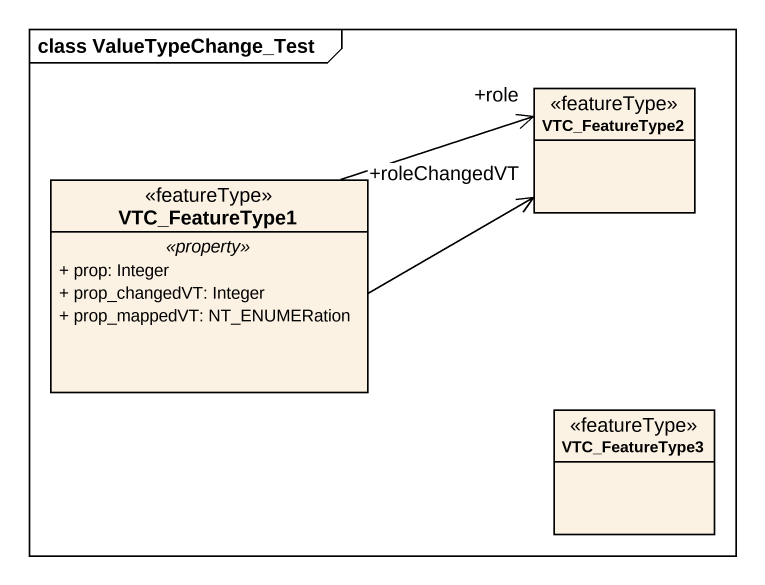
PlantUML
@startuml
mainframe class ValueTypeChange_Test
hide circle
hide empty members
skinparam classAttributeIconSize 0
class VTC_FeatureType2 <<featureType>>
class VTC_FeatureType1 <<featureType>> {
  .. <<property>> ..
  + prop: Integer
  + prop_changedVT: Integer
  + prop_mappedVT: NT_ENUMERation
}
class VTC_FeatureType3 <<featureType>>
VTC_FeatureType1 -right-> "+role" VTC_FeatureType2
VTC_FeatureType1 -right-> "+roleChangedVT" VTC_FeatureType2
@enduml
